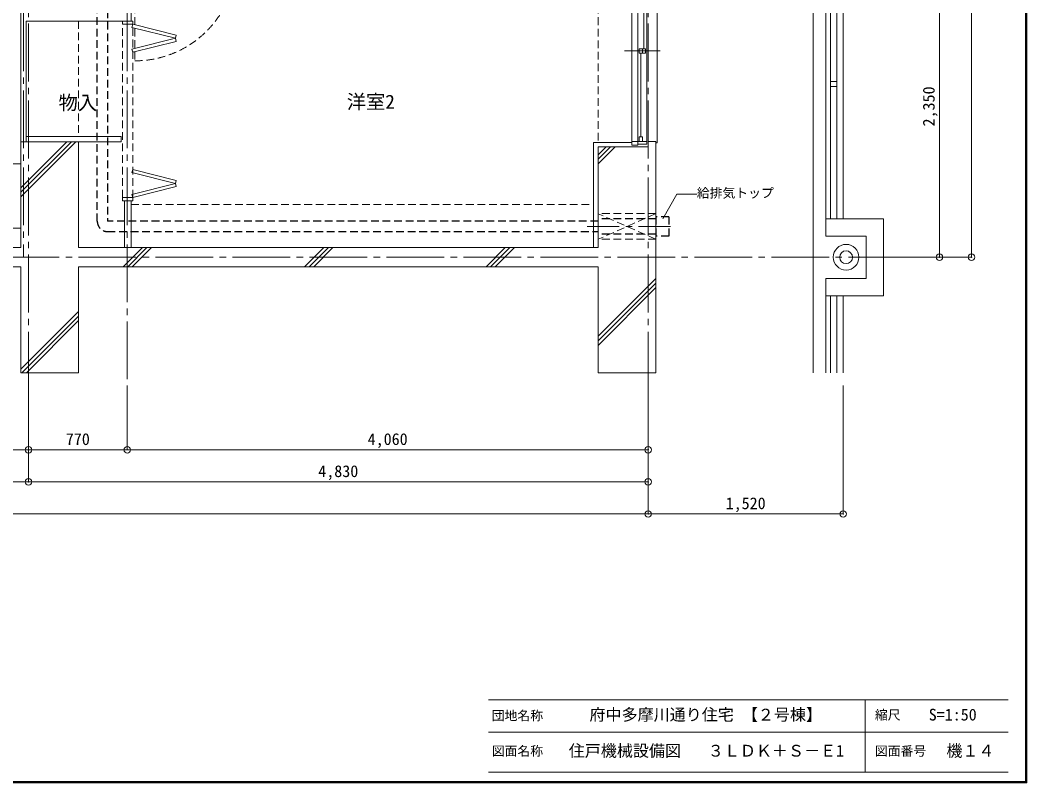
# Model space of a CAD drawing. Units: millimetres at full size, sheet at 1:50. Extents: x -9674 to 9699, y -6794 to 6791.
# Drawn here: x 1852 to 9699, y -6794 to -853 of the extents above; entities that cross this region are included whole.
import ezdxf
from ezdxf.enums import TextEntityAlignment as Align

# ---------------------------------------------------------------- set-up
doc = ezdxf.new("R2010")
doc.units = ezdxf.units.MM
doc.header["$LTSCALE"] = 50
doc.header["$PDMODE"] = 32
doc.header["$PDSIZE"] = 50
for name, pattern in [('CHAIN1', [8, 5, -1, 1, -1]), ('CHAIN2', [12, 9, -1, 1, -1]), ('DASHED1', [1.8, 1.2, -0.6])]:
    doc.linetypes.add(name, pattern=pattern)
for name, color, linetype, lineweight in [('0-0_図面枠', 7, 'Continuous', 9), ('0-1_タイトル', 7, 'Continuous', 9), ('1-0_芯', 134, 'CHAIN2', 9), ('1-1_躯体', 134, 'Continuous', 9), ('1-2_間仕切', 134, 'Continuous', 9), ('1-3_建具', 134, 'Continuous', 9), ('1-5_設備', 134, 'Continuous', 9), ('1-6_ﾊﾞﾙｺﾆｰ・階段', 134, 'Continuous', 9), ('1-7_その他', 134, 'DASHED1', 9), ('1-8_ハッチ', 134, 'Continuous', 9), ('1-B_寸法', 134, 'Continuous', 9), ('1-C_梁', 134, 'DASHED1', 9), ('2-7_その他', 2, 'Continuous', 25), ('2-C', 2, 'DASHED1', 25)]:
    doc.layers.add(name, color=color, linetype=linetype, lineweight=lineweight)
doc.layers.add('1-A_文字', color=134, linetype='Continuous')
doc.styles.add('ＭＳ ゴシック', font='')
doc.styles.get('ＭＳ ゴシック').set_extended_font_data('MS Gothic')

msp = doc.modelspace()

# ---------------------------------------------------------------- linework, layer by layer
at = {"layer": '0-0_図面枠'}
for p, q in [((9688.35, -6783.35), (9688.35, 6780.85)), ((9690.11, -6785.11), (9690.11, 6782.61)), ((9691.87, -6786.88), (9691.87, 6784.38)), ((9693.64, 6786.14), (9693.64, -6788.64)), ((9695.4, -6790.4), (9695.4, 6787.9)), ((9697.16, -6792.16), (9697.16, 6789.66)), ((-9673.92, -6793.93), (9698.92, -6793.93)), ((-9672.16, -6792.16), (9697.16, -6792.16)), ((-9670.4, -6790.4), (9695.4, -6790.4)), ((9693.64, -6788.64), (-9668.64, -6788.64)), ((-9666.87, -6786.88), (9691.87, -6786.88)), ((-9665.11, -6785.11), (9690.11, -6785.11)), ((-9663.35, -6783.35), (9688.35, -6783.35))]:
    msp.add_line(p, q, dxfattribs=at)
msp.add_lwpolyline([(9698.92, -6793.93), (9698.92, 6791.43), (-9673.92, 6791.43)], dxfattribs=at)
at = {"layer": '0-1_タイトル'}
for p, q in [((5503.35, -6148.35), (7653.35, -6148.35)), ((7653.35, -6148.35), (9553.35, -6148.35)), ((8439.55, -6148.35), (8439.55, -6710.85)), ((5503.35, -6398.35), (9553.35, -6398.35)), ((5503.35, -6710.85), (9553.35, -6710.85))]:
    msp.add_line(p, q, dxfattribs=at)
at = {"layer": '1-0_芯'}
for p, q in [((1917.5, 4520.51), (1917.5, -3699.49)), ((6747.5, 4520.51), (6747.5, -3699.49)), ((1878.5, -199.49), (1878.5, -2699.49)), ((2687.5, -199.49), (2687.5, -3699.49)), ((-8492.5, -2699.49), (8517.5, -2699.49))]:
    msp.add_line(p, q, dxfattribs=at)
at = {"layer": '1-1_躯体'}
for p, q in [((1857.5, -1799.49), (2307.5, -1799.49)), ((1857.5, -1799.49), (1857.5, -2624.49)), ((2307.5, -1799.49), (2307.5, -2624.49)), ((6357.5, -1839.49), (6357.5, -2624.49)), ((1857.5, -2624.49), (-2642.5, -2624.49)), ((6357.5, -2624.49), (2307.5, -2624.49)), ((1857.5, -2774.49), (-2642.5, -2774.49)), ((1857.5, -2774.49), (1857.5, -3599.49)), ((2307.5, -2774.49), (2307.5, -3599.49)), ((6357.5, -2774.49), (2307.5, -2774.49)), ((6357.5, -2774.49), (6357.5, -3599.49)), ((1857.5, -3599.49), (2307.5, -3599.49)), ((6807.5, -3599.49), (6357.5, -3599.49))]:
    msp.add_line(p, q, dxfattribs=at)
msp.add_lwpolyline([(6357.5, -1839.49), (6747.5, -1839.49), (6747.5, -1797.49), (6807.5, -1797.49), (6807.5, -3599.49)], dxfattribs=at)
at = {"layer": '1-2_間仕切'}
for p, q in [((1857.5, -1799.49), (1857.5, -229.49)), ((2717.5, -169.49), (2717.5, -859.49)), ((1899.5, -1799.49), (1899.5, -859.49)), ((2717.5, -859.49), (1899.5, -859.49)), ((1899.5, -1759.49), (2640, -1759.49)), ((2666.5, -2624.49), (2666.5, -2259.49)), ((2717.5, -2259.49), (2717.5, -2624.49))]:
    msp.add_line(p, q, dxfattribs=at)
msp.add_lwpolyline([(1899.5, -1799.49), (2640, -1799.49), (2640, -1759.49)], dxfattribs=at)
at = {"layer": '1-3_建具', "linetype": 'DASHED1'}
for p, q in [((2747.5, -379.49), (2747.5, -1169.49)), ((2650, -2234.49), (2650, -884.49)), ((2730, -2234.49), (2730, -884.49))]:
    msp.add_line(p, q, dxfattribs=at)
at = {"layer": '1-3_建具'}
for p, q in [((6620.5, -1797.49), (6620.5, -387.49)), ((6817.5, -1807.49), (6817.5, -377.49)), ((6667.5, -402.49), (6667.5, -1782.49)), ((6714.5, -1074.99), (6714.5, -422.49)), ((6737.5, -402.49), (6737.5, -1782.49)), ((2650, -859.49), (2650, -884.49)), ((2730, -859.49), (2650, -859.49)), ((2730, -859.49), (2730, -884.49)), ((2730, -884.49), (2650, -884.49)), ((2723.94, -908.74), (2730, -884.49)), ((2723.94, -908.74), (3063.49, -993.63)), ((3069.55, -969.38), (2730, -884.49)), ((2723.94, -1078.52), (3063.49, -993.63)), ((3069.55, -1017.88), (2730, -1102.77)), ((3063.49, -993.63), (3069.55, -969.38)), ((3063.49, -993.63), (3069.55, -1017.88)), ((2723.94, -1078.52), (2730, -1102.77)), ((6840.98, -1092.49), (6564.02, -1092.49)), ((6678.5, -1074.99), (6726.5, -1074.99)), ((6702.5, -1074.99), (6702.5, -1109.99)), ((6726.5, -1074.99), (6726.5, -1109.99)), ((6690.5, -1109.99), (6690.5, -1762.49)), ((6620.5, -1827.49), (6620.5, -1797.49)), ((6620.5, -1797.49), (6667.5, -1797.49)), ((6667.5, -1782.49), (6667.5, -1797.49)), ((6667.5, -1797.49), (6737.5, -1797.49)), ((6667.5, -1827.49), (6667.5, -1797.49)), ((6678.5, -1762.49), (6702.5, -1762.49)), ((6678.5, -1762.49), (6678.5, -1797.49)), ((6702.5, -1762.49), (6702.5, -1797.49)), ((6737.5, -1817.49), (6737.5, -1782.49)), ((6620.5, -1827.49), (6621.53, -1827.49)), ((6620.5, -1827.49), (6667.5, -1827.49)), ((6737.5, -1817.49), (6667.5, -1817.49)), ((6807.5, -1807.49), (6817.5, -1807.49)), ((2723.94, -2040.46), (2730, -2016.21)), ((3069.55, -2101.1), (2730, -2016.21)), ((2723.94, -2040.46), (3063.49, -2125.35)), ((3063.49, -2125.35), (3069.55, -2101.1)), ((2723.94, -2210.24), (3063.49, -2125.35)), ((3069.55, -2149.6), (2730, -2234.49)), ((3063.49, -2125.35), (3069.55, -2149.6)), ((2730, -2259.49), (2650, -2259.49)), ((2723.94, -2210.24), (2730, -2234.49)), ((2730, -2234.49), (2730, -2259.49))]:
    msp.add_line(p, q, dxfattribs=at)
for points in [[(6678.5, -1074.99), (6678.5, -1109.99), (6726.5, -1109.99)], [(2730, -2234.49), (2650, -2234.49), (2650, -2259.49)]]:
    msp.add_lwpolyline(points, dxfattribs=at)
at = {"layer": '1-3_建具', "linetype": 'DASHED1'}
msp.add_arc((2747.5, -379.49), 790, 270, 360, dxfattribs=at)
at = {"layer": '1-5_設備'}
for p, q in [((1160, -1972.49), (1857.5, -1972.49)), ((-862.5, -2472.49), (1857.5, -2472.49))]:
    msp.add_line(p, q, dxfattribs=at)
at = {"layer": '1-6_ﾊﾞﾙｺﾆｰ・階段'}
for p, q in [((8032.5, -3599.49), (8032.5, 1593.5)), ((8167.5, -299.49), (8167.5, -2399.49)), ((8217.5, -299.49), (8217.5, -2399.49)), ((8267.5, -299.49), (8267.5, -2399.49)), ((8167.5, -1329.49), (8217.5, -1329.49)), ((8167.5, -1369.49), (8217.5, -1369.49)), ((8132.5, -2399.49), (8582.5, -2399.49)), ((8582.5, -2399.49), (8582.5, -2999.49)), ((8132.5, -2864.49), (8447.5, -2864.49)), ((8132.5, -2864.49), (8132.5, -2999.49)), ((8132.5, -2999.49), (8582.5, -2999.49)), ((8132.5, -2999.49), (8132.5, -3599.49)), ((8167.5, -2999.49), (8167.5, -3599.49)), ((8217.5, -2999.49), (8217.5, -3599.49)), ((8267.5, -2999.49), (8267.5, -3599.49))]:
    msp.add_line(p, q, dxfattribs=at)
for points in [[(8132.5, -299.49), (8132.5, -2399.49), (8132.5, -2534.49)], [(8132.5, -2534.49), (8447.5, -2534.49), (8447.5, -2864.49)]]:
    msp.add_lwpolyline(points, dxfattribs=at)
for radius in [100, 50]:
    msp.add_circle((8290, -2699.49), radius, dxfattribs=at)
at = {"layer": '1-7_その他'}
for p, q in [((6807.5, -2359.49), (6357.5, -2359.49)), ((6807.5, -2359.49), (6357.5, -2559.87)), ((6807.5, -2559.49), (6357.5, -2360.66)), ((6807.5, -2559.49), (6357.5, -2559.49))]:
    msp.add_line(p, q, dxfattribs=at)
at = {"layer": '1-7_その他', "linetype": 'CHAIN1'}
msp.add_line((6922.5, -2459.49), (6257.5, -2459.49), dxfattribs=at)
at = {"layer": '1-8_ハッチ'}
for p, q in [((1857.5, -2229.11), (2287.12, -1799.49)), ((1857.5, -2193.75), (2251.76, -1799.49)), ((1857.5, -2158.4), (2216.41, -1799.49)), ((6322.5, -1804.49), (6322.5, -2624.49)), ((6322.5, -1804.49), (6620.5, -1804.49)), ((6357.5, -1971.75), (6489.76, -1839.49)), ((6357.5, -1936.39), (6454.4, -1839.49)), ((6357.5, -1901.04), (6419.05, -1839.49)), ((2655.62, -2774.49), (2805.62, -2624.49)), ((2690.98, -2774.49), (2840.98, -2624.49)), ((2726.33, -2774.49), (2876.33, -2624.49)), ((4069.83, -2774.49), (4219.83, -2624.49)), ((4105.19, -2774.49), (4255.19, -2624.49)), ((4140.54, -2774.49), (4290.54, -2624.49)), ((5484.05, -2774.49), (5634.05, -2624.49)), ((5519.4, -2774.49), (5669.4, -2624.49)), ((5554.76, -2774.49), (5704.76, -2624.49)), ((6357.5, -3315.25), (6807.5, -2865.25)), ((6357.5, -3350.61), (6807.5, -2900.61)), ((6357.5, -3385.96), (6807.5, -2935.96)), ((1857.5, -3572.61), (2307.5, -3122.61)), ((1865.98, -3599.49), (2307.5, -3157.96)), ((1901.33, -3599.49), (2307.5, -3193.32))]:
    msp.add_line(p, q, dxfattribs=at)
at = {"layer": '1-B_寸法'}
for p, q in [((9267.5, 3520.51), (9267.5, -2699.49)), ((9017.5, -349.49), (9017.5, -2699.49)), ((8517.5, -2699.49), (9267.5, -2699.49)), ((1917.5, -4449.49), (1917.5, -3699.49)), ((2687.5, -4199.49), (2687.5, -3699.49)), ((6747.5, -4699.49), (6747.5, -3699.49)), ((8267.5, -4699.49), (8267.5, -3699.49)), ((-892.5, -4199.49), (1917.5, -4199.49)), ((1917.5, -4199.49), (2687.5, -4199.49)), ((2687.5, -4199.49), (6747.5, -4199.49)), ((-3032.5, -4449.49), (1917.5, -4449.49)), ((1917.5, -4449.49), (6747.5, -4449.49)), ((-6752.5, -4699.49), (6747.5, -4699.49)), ((6747.5, -4699.49), (8267.5, -4699.49))]:
    msp.add_line(p, q, dxfattribs=at)
for p in [(9017.5, -2699.49), (9267.5, -2699.49), (1917.5, -4199.49), (2687.5, -4199.49), (6747.5, -4199.49), (1917.5, -4449.49), (6747.5, -4449.49), (6747.5, -4699.49), (8267.5, -4699.49)]:
    msp.add_point(p, dxfattribs=at)
at = {"layer": '1-C_梁'}
for p, q in [((6357.5, -380.49), (6357.5, -1804.49)), ((2307.5, -859.49), (2307.5, -1759.49)), ((2717.5, -2289.49), (6322.5, -2289.49))]:
    msp.add_line(p, q, dxfattribs=at)
at = {"layer": '2-7_その他', "color": 7, "lineweight": 9}
for p in [(6860.68, -2399.97), (7126, -2208.19)]:
    msp.add_line(p, (6971.4, -2208.19), dxfattribs=at)
at = {"layer": '2-C'}
for p, q in [((2453.82, -2419.49), (2453.82, -686.39)), ((2533.82, -686.39), (2533.82, -2419.49)), ((6357.5, -2419.49), (2533.82, -2419.49)), ((6807.5, -2399.49), (6357.5, -2399.49)), ((6807.5, -2384.49), (6807.5, -2534.49)), ((6907.5, -2384.49), (6807.5, -2384.49)), ((6907.5, -2384.49), (6907.5, -2534.49)), ((2533.82, -2499.49), (6357.5, -2499.49)), ((6807.5, -2519.49), (6357.5, -2519.49)), ((6907.5, -2534.49), (6807.5, -2534.49))]:
    msp.add_line(p, q, dxfattribs=at)
msp.add_arc((2533.82, -2419.49), 80, 180, 270, dxfattribs=at)

# ---------------------------------------------------------------- texts
at = {"layer": '0-1_タイトル', "style": 'ＭＳ ゴシック'}
for s, height, p in [('団地名称', 73.31, (5528.35, -6328.57)), ('府中多摩川通り住宅 【２号棟】', 91.64, (6290.2, -6335.85)), ('縮尺', 73.31, (8514.55, -6323.35)), ('S=1:50', 91.64, (8933.95, -6335.85)), ('図面名称', 73.31, (5528.35, -6604.6)), ('住戸機械設備図', 91.64, (6128.35, -6617.1)), ('３ＬＤＫ＋Ｓ－Ｅ1', 91.64, (7212.11, -6617.1)), ('図面番号', 73.31, (8514.55, -6604.6)), ('機１４', 91.64, (9071.45, -6617.1))]:
    msp.add_text(s, height=height, dxfattribs=at).set_placement(p, align=Align.BOTTOM_LEFT)
at = {"layer": '1-A_文字', "style": 'ＭＳ ゴシック'}
for s, p in [('物入', (2152.21, -1584.06)), ('洋室2', (4398.25, -1576.43))]:
    msp.add_text(s, height=110, dxfattribs=at).set_placement(p, align=Align.BOTTOM_LEFT)
at = {"layer": '1-B_寸法', "style": 'ＭＳ ゴシック'}
msp.add_text('2,350', height=91.64, rotation=90, dxfattribs=at).set_placement((9007.5, -1680.74), align=Align.BOTTOM_LEFT)
for s, p in [('770', (2208.75, -4189.49)), ('4,060', (4561.25, -4189.49)), ('4,830', (4176.25, -4439.49)), ('1,520', (7351.25, -4689.49))]:
    msp.add_text(s, height=91.64, dxfattribs=at).set_placement(p, align=Align.BOTTOM_LEFT)
at = {"layer": '2-7_その他', "color": 7, "style": 'ＭＳ ゴシック'}
msp.add_text('給排気トップ', height=73.31, dxfattribs=at).set_placement((7126.62, -2257.14), align=Align.BOTTOM_LEFT)

doc.saveas('drawing.dxf')
